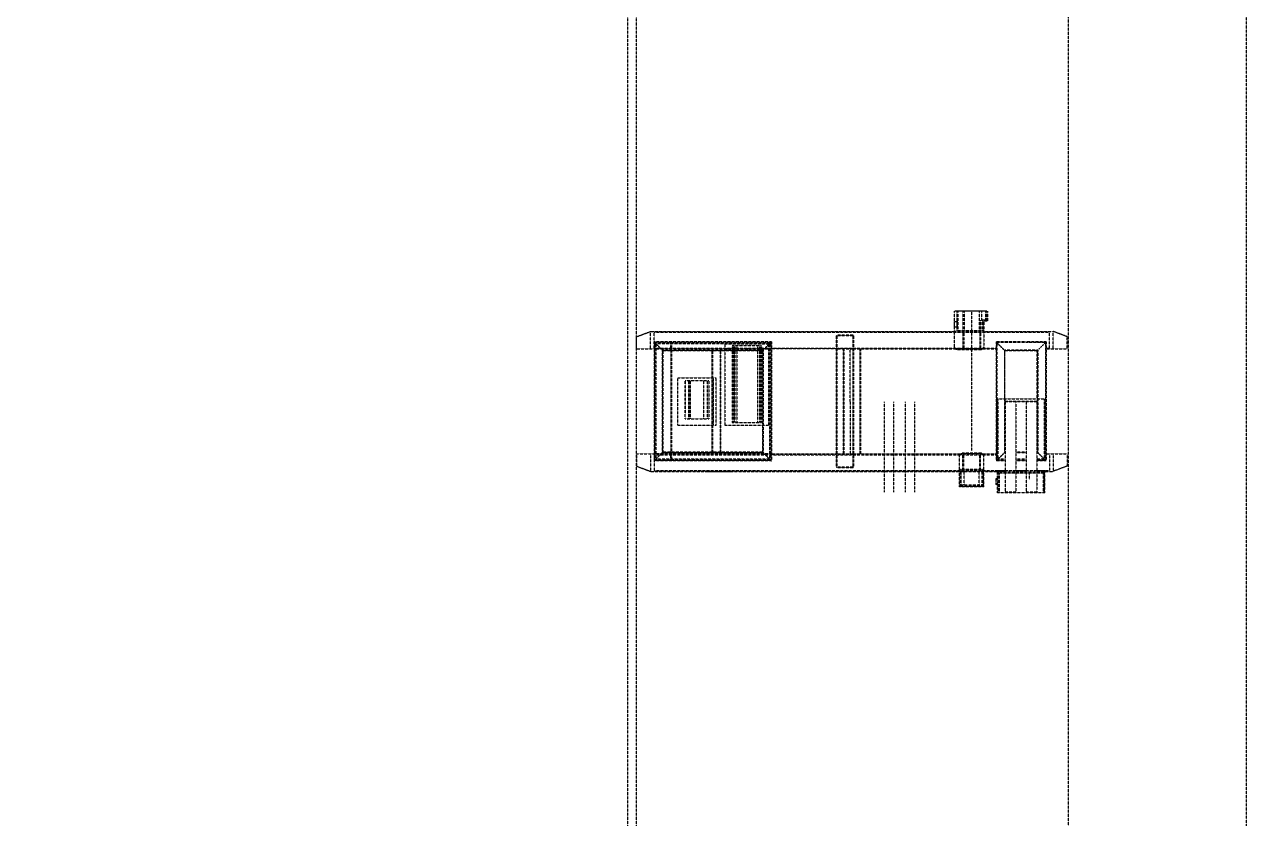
# Model space of a CAD drawing. Header units: millimetres. Extents: x -955179 to -912907, y 62798 to 154298.
# Drawn here: x -947172 to -940188, y 135781 to 140321 of the extents above; entities that cross this region are included whole.
import ezdxf

# ---------------------------------------------------------------- set-up
doc = ezdxf.new("R2010")
doc.units = ezdxf.units.MM
doc.header["$MEASUREMENT"] = 0
doc.linetypes.add('HIDDEN', pattern=[0.375, 0.25, -0.125])
doc.layers.add('CV', color=251, linetype='HIDDEN')

# ---------------------------------------------------------------- blocks, each defined once
blk = doc.blocks.new('TK출하')
at = {"layer": 'CV'}
for p, q in [((-847448, 112084.5, 754.3), (-847448, 138901.7, 412.6)), ((-847398, 112084.5, 753.9), (-847398, 138901.7, 413.1)), ((-844932.4, 111052.4, -74.6), (-844928.2, 138901.7, 434.9)), ((-845583.2, 128900.2, 690.4), (-845583.2, 128774.2, 690.4)), ((-845392.7, 128900.2, 699.9), (-845583.2, 128900.2, 689.9)), ((-845568.3, 128900.2, 690.7), (-845568.2, 128789.2, 690.4)), ((-845397.8, 128900.2, 700.2), (-845568.3, 128900.2, 690.7)), ((-845562.3, 128900.2, 690.7), (-845562.2, 128789.2, 690.4)), ((-845534.3, 128900.2, 690.7), (-845534.2, 128789.2, 690.4)), ((-845525.8, 128900.2, 700.2), (-845525.7, 128789.2, 699.9)), ((-845482.7, 128104, 699.9), (-845482.7, 128902.3, 699.9)), ((-845439.8, 128900.2, 700.2), (-845439.7, 128789.2, 699.9)), ((-845426.3, 128900.2, 690.7), (-845426.2, 128849.2, 690.4)), ((-845403.8, 128900.2, 700.2), (-845403.7, 128843.2, 699.9)), ((-845397.8, 128900.2, 700.2), (-845397.7, 128843.2, 699.9)), ((-845392.7, 128900.2, 699.9), (-845392.7, 128843.2, 699.9)), ((-847397.7, 128755.2, 699.9), (-847317.7, 128785.2, 699.9)), ((-847397.7, 128755.2, 699.9), (-847317.7, 128785.2, 699.9)), ((-847317.7, 128785.2, 699.9), (-845583.2, 128785.2, 690.5)), ((-847317.7, 128785.2, 699.9), (-845583.2, 128785.2, 690.5)), ((-847317.7, 128685.2, 699.9), (-847317.7, 128785.2, 699.9)), ((-847317.7, 128685.2, 699.9), (-847317.7, 128785.2, 699.9)), ((-847297.7, 128685.2, 699.9), (-847297.7, 128785.2, 699.9)), ((-847297.7, 128685.2, 699.9), (-847297.7, 128785.2, 699.9)), ((-845412.7, 128785.2, 699.9), (-845583.2, 128785.2, 689.8)), ((-845582.7, 128842.7, 699.9), (-845568.2, 128842.7, 699.9)), ((-845582.7, 128842.7, 694.8), (-845582.7, 128810.7, 694.8)), ((-845582.7, 128810.7, 699.9), (-845568.2, 128810.7, 699.9)), ((-845568.2, 128844.2, 700.2), (-845568.2, 128810.7, 699.9)), ((-845412.7, 128789.2, 709.4), (-845568.2, 128789.2, 700.2)), ((-845532.7, 128785.2, 699.9), (-845532.7, 128685.2, 699.9)), ((-845528.2, 128785.2, 699.9), (-845528.2, 128685.2, 699.9)), ((-845423.7, 128849.2, 699.9), (-845439.7, 128849.2, 699.9)), ((-845437.2, 128785.2, 699.9), (-845437.2, 128685.2, 699.9)), ((-845432.8, 128849.2, 690.4), (-845432.8, 128789.2, 690.4)), ((-845432.7, 128785.2, 699.9), (-845432.7, 128685.2, 699.9)), ((-845423.7, 128849.2, 699.9), (-845423.7, 128789.2, 699.9)), ((-845417.7, 128849.2, 699.9), (-845423.7, 128849.2, 699.9)), ((-845417.7, 128843.2, 699.9), (-845423.7, 128843.2, 699.9)), ((-845403.7, 128849.2, 699.9), (-845417.7, 128849.2, 699.9)), ((-845392.7, 128843.2, 699.9), (-845417.7, 128843.2, 699.9)), ((-845417.7, 128843.2, 699.9), (-845417.7, 128789.2, 699.9)), ((-845412.7, 128843.2, 699.9), (-845412.7, 128789.2, 699.9)), ((-845412.7, 128789.2, 699.9), (-845412.7, 128695.2, 709.4)), ((-845412.7, 128785.2, 699.9), (-845017.7, 128785.2, 699.9)), ((-845412.7, 128785.2, 699.9), (-845017.7, 128785.2, 699.9)), ((-845037.7, 128685.2, 699.9), (-845037.7, 128785.2, 699.9)), ((-845037.7, 128685.2, 699.9), (-845037.7, 128785.2, 699.9)), ((-844937.7, 128755.2, 699.9), (-845017.7, 128785.2, 699.9)), ((-844937.7, 128755.2, 699.9), (-845017.7, 128785.2, 699.9)), ((-845017.7, 128685.2, 699.9), (-845017.7, 128785.2, 699.9)), ((-845017.7, 128685.2, 699.9), (-845017.7, 128785.2, 699.9)), ((-847397.7, 128685.2, 699.9), (-847397.7, 128755.2, 699.9)), ((-847397.7, 128685.2, 699.9), (-847397.7, 128755.2, 699.9)), ((-847297.7, 128780.7, 699.9), (-845037.7, 128780.7, 699.9)), ((-847297.7, 128780.7, 699.9), (-845037.7, 128780.7, 699.9)), ((-846627.7, 128725.2, 699.9), (-847297.7, 128725.2, 699.9)), ((-846627.7, 128725.2, 699.9), (-847297.7, 128725.2, 699.9)), ((-847297.7, 128725.2, 699.9), (-847297.7, 128045.2, 699.9)), ((-847297.7, 128725.2, 699.9), (-847297.7, 128045.2, 699.9)), ((-847297.7, 128725.2, 699.9), (-847247.7, 128675.2, 699.9)), ((-847297.7, 128725.2, 699.9), (-847247.7, 128675.2, 699.9)), ((-847297.7, 128685.2, 699.9), (-847297.7, 128725.2, 699.9)), ((-847297.7, 128685.2, 699.9), (-847297.7, 128725.2, 699.9)), ((-846630.9, 128722, 699.9), (-847294.5, 128722, 699.9)), ((-846630.9, 128722, 699.9), (-847294.5, 128722, 699.9)), ((-847294.5, 128722, 699.9), (-847294.5, 128048.4, 699.9)), ((-847294.5, 128722, 699.9), (-847294.5, 128048.4, 699.9)), ((-847293.2, 128685.2, 699.9), (-847293.2, 128725.2, 699.9)), ((-847293.2, 128685.2, 699.9), (-847293.2, 128725.2, 699.9)), ((-846637.7, 128715.2, 699.9), (-847287.7, 128715.2, 699.9)), ((-846637.7, 128715.2, 699.9), (-847287.7, 128715.2, 699.9)), ((-847287.7, 128715.2, 699.9), (-847287.7, 128055.2, 699.9)), ((-847287.7, 128715.2, 699.9), (-847287.7, 128055.2, 699.9)), ((-847202.2, 128725.2, 699.9), (-847202.2, 128045.2, 699.9)), ((-847202.2, 128685.2, 699.9), (-847202.2, 128725.2, 699.9)), ((-847202.2, 128685.2, 699.9), (-847202.2, 128725.2, 699.9)), ((-847197.7, 128725.2, 699.9), (-847197.7, 128045.2, 699.9)), ((-847197.7, 128725.2, 699.9), (-847197.7, 128045.2, 699.9)), ((-846893, 128715.2, 699.9), (-846643.2, 128715.2, 699.9)), ((-846893, 128715.2, 699.9), (-846643.2, 128715.2, 699.9)), ((-846893, 128715.2, 709.4), (-846893, 128250.2, 709.4)), ((-846893, 128715.2, 709.4), (-846893, 128250.2, 709.4)), ((-846627.7, 128725.2, 699.9), (-846677.7, 128675.2, 699.9)), ((-846627.7, 128725.2, 699.9), (-846677.7, 128675.2, 699.9)), ((-846643.2, 128715.2, 699.9), (-846643.2, 128250.2, 699.9)), ((-846643.2, 128715.2, 699.9), (-846643.2, 128250.2, 699.9)), ((-846637.7, 128715.2, 699.9), (-846637.7, 128055.2, 699.9)), ((-846637.7, 128715.2, 699.9), (-846637.7, 128055.2, 699.9)), ((-846630.9, 128722, 699.9), (-846630.9, 128048.4, 699.9)), ((-846630.9, 128722, 699.9), (-846630.9, 128048.4, 699.9)), ((-846627.7, 128725.2, 699.9), (-846627.7, 128045.2, 699.9)), ((-846627.7, 128725.2, 699.9), (-846627.7, 128045.2, 699.9)), ((-846257.7, 128764.7, 699.9), (-846257.7, 128005.7, 699.9)), ((-846257.7, 128764.7, 699.9), (-846257.7, 128005.7, 699.9)), ((-846157.7, 128764.7, 699.9), (-846257.7, 128764.7, 699.9)), ((-846157.7, 128764.7, 699.9), (-846257.7, 128764.7, 699.9)), ((-846157.7, 128760.2, 699.9), (-846257.7, 128760.2, 699.9)), ((-846157.7, 128760.2, 699.9), (-846257.7, 128760.2, 699.9)), ((-846253.2, 128760.2, 699.9), (-846253.2, 128010.2, 699.9)), ((-846253.2, 128760.2, 699.9), (-846253.2, 128010.2, 699.9)), ((-846162.2, 128760.2, 699.9), (-846162.2, 128010.2, 699.9)), ((-846162.2, 128760.2, 699.9), (-846162.2, 128010.2, 699.9)), ((-846157.7, 128764.7, 699.9), (-846157.7, 128005.7, 699.9)), ((-846157.7, 128764.7, 699.9), (-846157.7, 128005.7, 699.9)), ((-845583.2, 128782.7, 690.4), (-845583.2, 128695.2, 690.4)), ((-845342.7, 128725.2, 699.9), (-845342.7, 128045.2, 699.9)), ((-845342.7, 128725.2, 699.9), (-845342.7, 128045.2, 699.9)), ((-845342.7, 128725.2, 699.9), (-845292.7, 128675.2, 699.9)), ((-845342.7, 128725.2, 699.9), (-845292.7, 128675.2, 699.9)), ((-845230.7, 128725.2, 699.9), (-845342.7, 128725.2, 699.9)), ((-845230.7, 128725.2, 699.9), (-845342.7, 128725.2, 699.9)), ((-845339.5, 128722, 699.9), (-845339.5, 128048.4, 699.9)), ((-845339.5, 128722, 699.9), (-845339.5, 128048.4, 699.9)), ((-845230.7, 128722, 699.9), (-845339.5, 128722, 699.9)), ((-845230.7, 128722, 699.9), (-845339.5, 128722, 699.9)), ((-845170.7, 128725.2, 699.9), (-845230.7, 128725.2, 699.9)), ((-845170.7, 128725.2, 699.9), (-845230.7, 128725.2, 699.9)), ((-845170.7, 128722, 699.9), (-845230.7, 128722, 699.9)), ((-845170.7, 128722, 699.9), (-845230.7, 128722, 699.9)), ((-845057.7, 128725.2, 699.9), (-845170.7, 128725.2, 699.9)), ((-845057.7, 128725.2, 699.9), (-845170.7, 128725.2, 699.9)), ((-845060.9, 128722, 699.9), (-845170.7, 128722, 699.9)), ((-845060.9, 128722, 699.9), (-845170.7, 128722, 699.9)), ((-845057.7, 128725.2, 699.9), (-845107.7, 128675.2, 699.9)), ((-845057.7, 128725.2, 699.9), (-845107.7, 128675.2, 699.9)), ((-845060.9, 128722, 699.9), (-845060.9, 128048.4, 699.9)), ((-845060.9, 128722, 699.9), (-845060.9, 128048.4, 699.9)), ((-845057.7, 128725.2, 699.9), (-845057.7, 128045.2, 699.9)), ((-845057.7, 128725.2, 699.9), (-845057.7, 128045.2, 699.9)), ((-844937.7, 128685.2, 699.9), (-844937.7, 128755.2, 699.9)), ((-844937.7, 128685.2, 699.9), (-844937.7, 128755.2, 699.9)), ((-847397.7, 128685.2, 699.9), (-847297.7, 128685.2, 699.9)), ((-847397.7, 128685.2, 699.9), (-847297.7, 128685.2, 699.9)), ((-847297.7, 128690.2, 699.9), (-845342.7, 128689.7, 699.9)), ((-847297.7, 128685.2, 699.9), (-846627.7, 128685.2, 699.9)), ((-846674.5, 128678.4, 699.9), (-847250.9, 128678.4, 699.9)), ((-846674.5, 128678.4, 699.9), (-847250.9, 128678.4, 699.9)), ((-847250.9, 128678.4, 699.9), (-847250.9, 128092, 699.9)), ((-847250.9, 128678.4, 699.9), (-847250.9, 128092, 699.9)), ((-846677.7, 128675.2, 699.9), (-847247.7, 128675.2, 699.9)), ((-846677.7, 128675.2, 699.9), (-847247.7, 128675.2, 699.9)), ((-847247.7, 128675.2, 699.9), (-847247.7, 128095.2, 699.9)), ((-847247.7, 128675.2, 699.9), (-847247.7, 128095.2, 699.9)), ((-846967.7, 128675.2, 699.9), (-846967.7, 128095.2, 699.9)), ((-846967.7, 128675.2, 699.9), (-846967.7, 128095.2, 699.9)), ((-846964.5, 128675.2, 699.9), (-846964.5, 128095.2, 699.9)), ((-846964.5, 128675.2, 699.9), (-846964.5, 128095.2, 699.9)), ((-846920.9, 128675.2, 699.9), (-846920.9, 128095.2, 699.9)), ((-846920.9, 128675.2, 699.9), (-846920.9, 128095.2, 699.9)), ((-846917.7, 128675.2, 699.9), (-846917.7, 128095.2, 699.9)), ((-846917.7, 128675.2, 699.9), (-846917.7, 128095.2, 699.9)), ((-846890, 128685.2, 699.9), (-846856, 128685.2, 699.9)), ((-846890, 128685.2, 699.9), (-846856, 128685.2, 699.9)), ((-846851.5, 128705.2, 699.9), (-846851.5, 128265.2, 699.9)), ((-846851.5, 128705.2, 699.9), (-846851.5, 128265.2, 699.9)), ((-846851.5, 128705.2, 699.9), (-846684.5, 128705.2, 699.9)), ((-846851.5, 128705.2, 699.9), (-846684.5, 128705.2, 699.9)), ((-846846.5, 128705.2, 699.9), (-846846.5, 128265.2, 699.9)), ((-846846.5, 128705.2, 699.9), (-846846.5, 128265.2, 699.9)), ((-846840.5, 128705.2, 699.9), (-846840.5, 128265.2, 699.9)), ((-846840.5, 128705.2, 699.9), (-846840.5, 128265.2, 699.9)), ((-846835.5, 128705.2, 699.9), (-846835.5, 128265.2, 699.9)), ((-846835.5, 128705.2, 699.9), (-846835.5, 128265.2, 699.9)), ((-846825.1, 128705.2, 699.9), (-846825.1, 128265.2, 699.9)), ((-846825.1, 128705.2, 699.9), (-846825.1, 128265.2, 699.9)), ((-846779.1, 128685.2, 699.9), (-846757.4, 128685.2, 699.9)), ((-846779.1, 128685.2, 699.9), (-846757.4, 128685.2, 699.9)), ((-846777.3, 128685.2, 699.9), (-846759.2, 128685.2, 699.9)), ((-846777.3, 128685.2, 699.9), (-846759.2, 128685.2, 699.9)), ((-846706.2, 128705.2, 699.9), (-846706.2, 128265.2, 699.9)), ((-846695.5, 128705.2, 699.9), (-846695.5, 128265.2, 699.9)), ((-846689.5, 128705.2, 699.9), (-846689.5, 128265.2, 699.9)), ((-846689.5, 128705.2, 699.9), (-846689.5, 128265.2, 699.9)), ((-846684.5, 128705.2, 699.9), (-846684.5, 128265.2, 699.9)), ((-846684.5, 128705.2, 699.9), (-846684.5, 128265.2, 699.9)), ((-846646.2, 128685.2, 699.9), (-846680.2, 128685.2, 699.9)), ((-846646.2, 128685.2, 699.9), (-846680.2, 128685.2, 699.9)), ((-846677.7, 128675.2, 699.9), (-846677.7, 128095.2, 699.9)), ((-846677.7, 128675.2, 699.9), (-846677.7, 128095.2, 699.9)), ((-846674.5, 128678.4, 699.9), (-846674.5, 128092, 699.9)), ((-846674.5, 128678.4, 699.9), (-846674.5, 128092, 699.9)), ((-846257.7, 128685.2, 699.9), (-846627.7, 128685.2, 699.9)), ((-846257.7, 128685.2, 699.9), (-846627.7, 128685.2, 699.9)), ((-846257.7, 128685.2, 699.9), (-846157.7, 128685.2, 699.9)), ((-846257.7, 128685.2, 699.9), (-846157.7, 128685.2, 699.9)), ((-846217.7, 128685.2, 699.9), (-846217.7, 128085.2, 699.9)), ((-846213.2, 128685.2, 699.9), (-846213.2, 128085.2, 699.9)), ((-846177.7, 128385.2, 699.9), (-846177.7, 128685.2, 699.9)), ((-846157.7, 128685.2, 699.9), (-845573.2, 128685.2, 699.9)), ((-846122.2, 128685.2, 699.9), (-846122.2, 128085.2, 699.9)), ((-846117.7, 128685.2, 699.9), (-846117.7, 128085.2, 699.9)), ((-845583.2, 128695.2, 690.4), (-845568.2, 128680.2, 690.4)), ((-845422.7, 128685.2, 699.9), (-845573.2, 128685.2, 699.9)), ((-845427.7, 128680.2, 709.4), (-845568.2, 128680.2, 690.4)), ((-845412.7, 128695.2, 709.4), (-845427.7, 128680.2, 709.4)), ((-845422.7, 128685.2, 699.9), (-845342.7, 128685.2, 699.9)), ((-845422.7, 128685.2, 699.9), (-845342.7, 128685.2, 699.9)), ((-845295.9, 128678.4, 699.9), (-845295.9, 128092, 699.9)), ((-845295.9, 128678.4, 699.9), (-845295.9, 128092, 699.9)), ((-845104.5, 128678.4, 699.9), (-845295.9, 128678.4, 699.9)), ((-845104.5, 128678.4, 699.9), (-845295.9, 128678.4, 699.9)), ((-845292.7, 128400.2, 699.9), (-845292.7, 128675.2, 699.9)), ((-845292.7, 128400.2, 699.9), (-845292.7, 128675.2, 699.9)), ((-845107.7, 128675.2, 699.9), (-845292.7, 128675.2, 699.9)), ((-845107.7, 128675.2, 699.9), (-845292.7, 128675.2, 699.9)), ((-845107.7, 128400.2, 699.9), (-845107.7, 128675.2, 699.9)), ((-845107.7, 128400.2, 699.9), (-845107.7, 128675.2, 699.9)), ((-845104.5, 128678.4, 699.9), (-845104.5, 128092, 699.9)), ((-845104.5, 128678.4, 699.9), (-845104.5, 128092, 699.9)), ((-845057.7, 128689.7, 699.9), (-845037.7, 128689.7, 699.9)), ((-845057.7, 128689.7, 699.9), (-845037.7, 128689.7, 699.9)), ((-845057.7, 128685.2, 699.9), (-844937.7, 128685.2, 699.9)), ((-845057.7, 128685.2, 699.9), (-844937.7, 128685.2, 699.9)), ((-847162.7, 128520.2, 699.9), (-846942.7, 128520.2, 699.9)), ((-847162.7, 128520.2, 699.9), (-846942.7, 128520.2, 699.9)), ((-847162.7, 128250.2, 699.9), (-847162.7, 128520.2, 699.9)), ((-847162.7, 128250.2, 699.9), (-847162.7, 128520.2, 699.9)), ((-846957.7, 128250.2, 699.9), (-846957.7, 128520.2, 699.9)), ((-846942.7, 128250.2, 699.9), (-846942.7, 128520.2, 699.9)), ((-847120.2, 128505.2, 699.9), (-846985.2, 128505.2, 699.9)), ((-847120.2, 128505.2, 699.9), (-847120.2, 128314.4, 699.9)), ((-847120.2, 128285.2, 699.9), (-847120.2, 128505.2, 699.9)), ((-847120.2, 128285.2, 699.9), (-847120.2, 128505.2, 699.9)), ((-847100.7, 128505.2, 699.9), (-847100.7, 128285.2, 699.9)), ((-847095.7, 128285.2, 699.9), (-847095.7, 128505.2, 699.9)), ((-847095.7, 128285.2, 699.9), (-847095.7, 128505.2, 699.9)), ((-847090.7, 128505.2, 699.9), (-847090.7, 128285.2, 699.9)), ((-847090.7, 128505.2, 699.9), (-847090.7, 128285.2, 699.9)), ((-847015.2, 128505.2, 699.9), (-847015.2, 128285.2, 699.9)), ((-846995.2, 128505.2, 699.9), (-846995.2, 128285.2, 699.9)), ((-846995.2, 128505.2, 699.9), (-846995.2, 128285.2, 699.9)), ((-846985.2, 128505.2, 699.9), (-846985.2, 128285.2, 699.9)), ((-846985.2, 128505.2, 699.9), (-846985.2, 128285.2, 699.9)), ((-846177.7, 128385.2, 699.9), (-846177.7, 128085.2, 699.9)), ((-845983.5, 128382, 699.9), (-845983.5, 127867.2, 699.9)), ((-845983.5, 128382, 699.9), (-845983.5, 127867.2, 699.9)), ((-845929.9, 128382, 699.9), (-845929.9, 127867.2, 699.9)), ((-845929.9, 128382, 699.9), (-845929.9, 127867.2, 699.9)), ((-845863.5, 128382, 699.9), (-845863.5, 127867.2, 699.9)), ((-845863.5, 128382, 699.9), (-845863.5, 127867.2, 699.9)), ((-845809.9, 128382, 699.9), (-845809.9, 127867.2, 699.9)), ((-845809.9, 128382, 699.9), (-845809.9, 127867.2, 699.9)), ((-845335.7, 128400.2, 699.9), (-845065.7, 128400.2, 699.9)), ((-845335.7, 128400.2, 699.9), (-845065.7, 128400.2, 699.9)), ((-845335.7, 128400.2, 699.9), (-845335.7, 128045.2, 699.9)), ((-845335.7, 128400.2, 699.9), (-845335.7, 128045.2, 699.9)), ((-845332.7, 128400.2, 699.9), (-845332.7, 128055.2, 699.9)), ((-845332.7, 128400.2, 699.9), (-845332.7, 128055.2, 699.9)), ((-845292.7, 128400.2, 699.9), (-845292.7, 128095.2, 699.9)), ((-845292.7, 128400.2, 699.9), (-845292.7, 128095.2, 699.9)), ((-845110.7, 128385.2, 699.9), (-845290.7, 128385.2, 699.9)), ((-845110.7, 128385.2, 699.9), (-845290.7, 128385.2, 699.9)), ((-845290.7, 128385.2, 699.9), (-845290.7, 127987.7, 699.9)), ((-845290.7, 128385.2, 699.9), (-845290.7, 127987.7, 699.9)), ((-845110.7, 128382, 699.9), (-845290.7, 128382, 699.9)), ((-845110.7, 128382, 699.9), (-845290.7, 128382, 699.9)), ((-845230.7, 128382, 699.9), (-845230.7, 128385.2, 699.9)), ((-845230.7, 128382, 699.9), (-845230.7, 128385.2, 699.9)), ((-845230.7, 128382, 699.9), (-845230.7, 127987.7, 699.9)), ((-845230.7, 128382, 699.9), (-845230.7, 127987.7, 699.9)), ((-845170.7, 128385.2, 699.9), (-845170.7, 127987.7, 699.9)), ((-845170.7, 128385.2, 699.9), (-845170.7, 127987.7, 699.9)), ((-845110.7, 128385.2, 699.9), (-845110.7, 127987.7, 699.9)), ((-845110.7, 128385.2, 699.9), (-845110.7, 128045.2, 699.9)), ((-845110.7, 128385.2, 699.9), (-845110.7, 128045.2, 699.9)), ((-845110.7, 128385.2, 699.9), (-845110.7, 127987.7, 699.9)), ((-845107.7, 128400.2, 699.9), (-845107.7, 128095.2, 699.9)), ((-845107.7, 128400.2, 699.9), (-845107.7, 128095.2, 699.9)), ((-845067.7, 128400.2, 699.9), (-845067.7, 128055.2, 699.9)), ((-845067.7, 128400.2, 699.9), (-845067.7, 128055.2, 699.9)), ((-845065.7, 128400.2, 699.9), (-845065.7, 128045.2, 699.9)), ((-845065.7, 128400.2, 699.9), (-845065.7, 128045.2, 699.9)), ((-847162.7, 128250.2, 699.9), (-846942.7, 128250.2, 699.9)), ((-847162.7, 128250.2, 699.9), (-846942.7, 128250.2, 699.9)), ((-847120.2, 128285.2, 699.9), (-846985.2, 128285.2, 699.9)), ((-847120.2, 128285.2, 699.9), (-846985.2, 128285.2, 699.9)), ((-846893, 128250.2, 699.9), (-846643.2, 128250.2, 699.9)), ((-846893, 128250.2, 699.9), (-846643.2, 128250.2, 699.9)), ((-846851.5, 128265.2, 699.9), (-846684.5, 128265.2, 699.9)), ((-846851.5, 128265.2, 699.9), (-846684.5, 128265.2, 699.9)), ((-847247.7, 128095.2, 699.9), (-847297.7, 128045.2, 699.9)), ((-847247.7, 128095.2, 699.9), (-847297.7, 128045.2, 699.9)), ((-846674.5, 128092, 699.9), (-847250.9, 128092, 699.9)), ((-846674.5, 128092, 699.9), (-847250.9, 128092, 699.9)), ((-846677.7, 128095.2, 699.9), (-847247.7, 128095.2, 699.9)), ((-846677.7, 128095.2, 699.9), (-847247.7, 128095.2, 699.9)), ((-846677.7, 128095.2, 699.9), (-846627.7, 128045.2, 699.9)), ((-846677.7, 128095.2, 699.9), (-846627.7, 128045.2, 699.9)), ((-845552.7, 128075.2, 709.4), (-845537.7, 128090.2, 709.4)), ((-845552.7, 128075.2, 709.4), (-845537.7, 128090.2, 709.4)), ((-845427.7, 128090.2, 709.4), (-845537.7, 128090.2, 709.4)), ((-845427.7, 128090.2, 709.4), (-845537.7, 128090.2, 709.4)), ((-845412.7, 128075.2, 709.4), (-845427.7, 128090.2, 709.4)), ((-845412.7, 128075.2, 709.4), (-845427.7, 128090.2, 709.4)), ((-845292.7, 128095.2, 699.9), (-845342.7, 128045.2, 699.9)), ((-845292.7, 128095.2, 699.9), (-845342.7, 128045.2, 699.9)), ((-845290.7, 128092, 699.9), (-845295.9, 128092, 699.9)), ((-845290.7, 128092, 699.9), (-845295.9, 128092, 699.9)), ((-845290.7, 128095.2, 699.9), (-845292.7, 128095.2, 699.9)), ((-845290.7, 128095.2, 699.9), (-845292.7, 128095.2, 699.9)), ((-845170.7, 128095.2, 699.9), (-845230.7, 128095.2, 699.9)), ((-845170.7, 128095.2, 699.9), (-845230.7, 128095.2, 699.9)), ((-845170.7, 128092, 699.9), (-845230.7, 128092, 699.9)), ((-845170.7, 128092, 699.9), (-845230.7, 128092, 699.9)), ((-845107.7, 128095.2, 699.9), (-845110.7, 128095.2, 699.9)), ((-845107.7, 128095.2, 699.9), (-845110.7, 128095.2, 699.9)), ((-845104.5, 128092, 699.9), (-845110.7, 128092, 699.9)), ((-845104.5, 128092, 699.9), (-845110.7, 128092, 699.9)), ((-845107.7, 128095.2, 699.9), (-845057.7, 128045.2, 699.9)), ((-845107.7, 128095.2, 699.9), (-845057.7, 128045.2, 699.9)), ((-847397.7, 128085.2, 699.9), (-847397.7, 128015.2, 699.9)), ((-847397.7, 128085.2, 699.9), (-847397.7, 128015.2, 699.9)), ((-847396.3, 128085.2, 699.9), (-847297.7, 128085.2, 699.9)), ((-847396.3, 128085.2, 699.9), (-847297.7, 128085.2, 699.9)), ((-847317.7, 128085.2, 699.9), (-847317.7, 127985.2, 699.9)), ((-847317.7, 128085.2, 699.9), (-847317.7, 127985.2, 699.9)), ((-847297.7, 128085.2, 699.9), (-847297.7, 127985.2, 699.9)), ((-847297.7, 128085.2, 699.9), (-847297.7, 127985.2, 699.9)), ((-847297.7, 128085.2, 699.9), (-847297.7, 128045.2, 699.9)), ((-847297.7, 128085.2, 699.9), (-847297.7, 128045.2, 699.9)), ((-847197.7, 128085.2, 699.9), (-847297.7, 128085.2, 699.9)), ((-847197.7, 128085.2, 699.9), (-847297.7, 128085.2, 699.9)), ((-847297.7, 128080.7, 699.9), (-845342.7, 128080.7, 699.9)), ((-846627.7, 128045.2, 699.9), (-847297.7, 128045.2, 699.9)), ((-846627.7, 128045.2, 699.9), (-847297.7, 128045.2, 699.9)), ((-846630.9, 128048.4, 699.9), (-847294.5, 128048.4, 699.9)), ((-846630.9, 128048.4, 699.9), (-847294.5, 128048.4, 699.9)), ((-847293.2, 128085.2, 699.9), (-847293.2, 128045.2, 699.9)), ((-847293.2, 128085.2, 699.9), (-847293.2, 128045.2, 699.9)), ((-846637.7, 128055.2, 699.9), (-847287.7, 128055.2, 699.9)), ((-846637.7, 128055.2, 699.9), (-847287.7, 128055.2, 699.9)), ((-847202.2, 128045.2, 699.9), (-847202.2, 128085.2, 699.9)), ((-847202.2, 128045.2, 699.9), (-847202.2, 128085.2, 699.9)), ((-846627.7, 128085.2, 699.9), (-847197.7, 128085.2, 699.9)), ((-846627.7, 128085.2, 699.9), (-846257.7, 128085.2, 699.9)), ((-846627.7, 128085.2, 699.9), (-846257.7, 128085.2, 699.9)), ((-846257.7, 128085.2, 699.9), (-846157.7, 128085.2, 699.9)), ((-846257.7, 128085.2, 699.9), (-846157.7, 128085.2, 699.9)), ((-846157.7, 128085.2, 699.9), (-845542.7, 128085.2, 699.9)), ((-846157.7, 128085.2, 699.9), (-845542.7, 128085.2, 699.9)), ((-845552.7, 127995.4, 709.4), (-845552.7, 128075.2, 709.4)), ((-845552.7, 127995.4, 709.4), (-845552.7, 128075.2, 709.4)), ((-845422.7, 128085.2, 699.9), (-845542.7, 128085.2, 699.9)), ((-845422.7, 128085.2, 699.9), (-845542.7, 128085.2, 699.9)), ((-845532.7, 127985.2, 699.9), (-845532.7, 128085.2, 699.9)), ((-845532.7, 127985.2, 699.9), (-845532.7, 128085.2, 699.9)), ((-845528.2, 127985.2, 699.9), (-845528.2, 128085.2, 699.9)), ((-845528.2, 127985.2, 699.9), (-845528.2, 128085.2, 699.9)), ((-845437.2, 127985.2, 699.9), (-845437.2, 128085.2, 699.9)), ((-845437.2, 127985.2, 699.9), (-845437.2, 128085.2, 699.9)), ((-845432.7, 127985.2, 699.9), (-845432.7, 128085.2, 699.9)), ((-845432.7, 127985.2, 699.9), (-845432.7, 128085.2, 699.9)), ((-845422.7, 128085.2, 699.9), (-845342.7, 128085.2, 699.9)), ((-845422.7, 128085.2, 699.9), (-845342.7, 128085.2, 699.9)), ((-845412.7, 127995.4, 709.4), (-845412.7, 128075.2, 709.4)), ((-845412.7, 127995.4, 709.4), (-845412.7, 128075.2, 709.4)), ((-845290.7, 128045.2, 699.9), (-845342.7, 128045.2, 699.9)), ((-845290.7, 128045.2, 699.9), (-845342.7, 128045.2, 699.9)), ((-845290.7, 128048.4, 699.9), (-845339.5, 128048.4, 699.9)), ((-845290.7, 128048.4, 699.9), (-845339.5, 128048.4, 699.9)), ((-845290.7, 128055.2, 699.9), (-845332.7, 128055.2, 699.9)), ((-845290.7, 128055.2, 699.9), (-845332.7, 128055.2, 699.9)), ((-845170.7, 128055.2, 699.9), (-845230.7, 128055.2, 699.9)), ((-845170.7, 128055.2, 699.9), (-845230.7, 128055.2, 699.9)), ((-845170.7, 128048.4, 699.9), (-845230.7, 128048.4, 699.9)), ((-845170.7, 128048.4, 699.9), (-845230.7, 128048.4, 699.9)), ((-845170.7, 128045.2, 699.9), (-845230.7, 128045.2, 699.9)), ((-845170.7, 128045.2, 699.9), (-845230.7, 128045.2, 699.9)), ((-845067.7, 128055.2, 699.9), (-845110.7, 128055.2, 699.9)), ((-845067.7, 128055.2, 699.9), (-845110.7, 128055.2, 699.9)), ((-845060.9, 128048.4, 699.9), (-845110.7, 128048.4, 699.9)), ((-845060.9, 128048.4, 699.9), (-845110.7, 128048.4, 699.9)), ((-845057.7, 128045.2, 699.9), (-845110.7, 128045.2, 699.9)), ((-845057.7, 128045.2, 699.9), (-845110.7, 128045.2, 699.9)), ((-845057.7, 128085.2, 699.9), (-844937.7, 128085.2, 699.9)), ((-845057.7, 128085.2, 699.9), (-844937.7, 128085.2, 699.9)), ((-845037.7, 128085.2, 699.9), (-845037.7, 127985.2, 699.9)), ((-845037.7, 128085.2, 699.9), (-845037.7, 127985.2, 699.9)), ((-845017.7, 128085.2, 699.9), (-845017.7, 127985.2, 699.9)), ((-845017.7, 128085.2, 699.9), (-845017.7, 127985.2, 699.9)), ((-844937.7, 128085.2, 699.9), (-844937.7, 128015.2, 699.9)), ((-844937.7, 128085.2, 699.9), (-844937.7, 128015.2, 699.9)), ((-847397.7, 128015.2, 699.9), (-847317.7, 127985.2, 699.9)), ((-847397.7, 128015.2, 699.9), (-847317.7, 127985.2, 699.9)), ((-847317.7, 127985.2, 699.9), (-845290.7, 127985.2, 699.9)), ((-847317.7, 127985.2, 699.9), (-845290.7, 127985.2, 699.9)), ((-847297.7, 127989.7, 699.9), (-845290.7, 127989.7, 699.9)), ((-847297.7, 127989.7, 699.9), (-845290.7, 127989.7, 699.9)), ((-847003.3, 127985.2, 699.9), (-846848.1, 127985.2, 699.9)), ((-847003.3, 127985.2, 699.9), (-846848.1, 127985.2, 699.9)), ((-846157.7, 128010.2, 699.9), (-846257.7, 128010.2, 699.9)), ((-846157.7, 128010.2, 699.9), (-846257.7, 128010.2, 699.9)), ((-846157.7, 128005.7, 699.9), (-846257.7, 128005.7, 699.9)), ((-846157.7, 128005.7, 699.9), (-846257.7, 128005.7, 699.9)), ((-845412.7, 127996.2, 709.4), (-845552.7, 127996.2, 709.4)), ((-845412.7, 127996.2, 709.4), (-845552.7, 127996.2, 709.4)), ((-845552.7, 127896.2, 699.9), (-845552.7, 127995.4, 699.9)), ((-845552.7, 127896.2, 699.9), (-845552.7, 127995.4, 699.9)), ((-845547.7, 127901.2, 699.9), (-845547.7, 127996.2, 699.9)), ((-845547.7, 127901.2, 699.9), (-845547.7, 127996.2, 699.9)), ((-845542.2, 127905.7, 699.9), (-845542.2, 127996.2, 699.9)), ((-845542.2, 127905.7, 699.9), (-845542.2, 127996.2, 699.9)), ((-845525.7, 127905.7, 699.9), (-845525.7, 127996.2, 699.9)), ((-845525.7, 127905.7, 699.9), (-845525.7, 127996.2, 699.9)), ((-845439.7, 127905.7, 699.9), (-845439.7, 127996.2, 699.9)), ((-845439.7, 127905.7, 699.9), (-845439.7, 127996.2, 699.9)), ((-845423.2, 127905.7, 699.9), (-845423.2, 127996.2, 699.9)), ((-845423.2, 127905.7, 699.9), (-845423.2, 127996.2, 699.9)), ((-845417.7, 127901.2, 699.9), (-845417.7, 127996.2, 699.9)), ((-845417.7, 127901.2, 699.9), (-845417.7, 127996.2, 699.9)), ((-845412.7, 127896.2, 699.9), (-845412.7, 127995.4, 699.9)), ((-845412.7, 127896.2, 699.9), (-845412.7, 127995.4, 699.9)), ((-845335.7, 127941.7, 699.9), (-845335.7, 127987.7, 699.9)), ((-845335.7, 127941.7, 699.9), (-845335.7, 127987.7, 699.9)), ((-845065.7, 127987.7, 699.9), (-845335.7, 127987.7, 699.9)), ((-845065.7, 127987.7, 699.9), (-845335.7, 127987.7, 699.9)), ((-845330.7, 127980.2, 699.9), (-845330.7, 127862.7, 699.9)), ((-845330.7, 127980.2, 699.9), (-845330.7, 127862.7, 699.9)), ((-845070.7, 127980.2, 699.9), (-845330.7, 127980.2, 699.9)), ((-845070.7, 127980.2, 699.9), (-845330.7, 127980.2, 699.9)), ((-845070.7, 127975.7, 699.9), (-845330.7, 127975.7, 699.9)), ((-845070.7, 127975.7, 699.9), (-845330.7, 127975.7, 699.9)), ((-845326.2, 127975.7, 699.9), (-845326.2, 127862.7, 699.9)), ((-845326.2, 127975.7, 699.9), (-845326.2, 127862.7, 699.9)), ((-845290.7, 127987.7, 699.9), (-845290.7, 127862.7, 699.9)), ((-845290.7, 127987.7, 699.9), (-845290.7, 127862.7, 699.9)), ((-845230.7, 127989.7, 699.9), (-845170.7, 127989.7, 699.9)), ((-845230.7, 127989.7, 699.9), (-845170.7, 127989.7, 699.9)), ((-845230.7, 127987.7, 699.9), (-845230.7, 127862.7, 699.9)), ((-845230.7, 127987.7, 699.9), (-845230.7, 127862.7, 699.9)), ((-845230.7, 127985.2, 699.9), (-845170.7, 127985.2, 699.9)), ((-845230.7, 127985.2, 699.9), (-845170.7, 127985.2, 699.9)), ((-845170.7, 127987.7, 699.9), (-845170.7, 127862.7, 699.9)), ((-845170.7, 127987.7, 699.9), (-845170.7, 127862.7, 699.9)), ((-845155.2, 127975.7, 699.9), (-845155.2, 127937.7, 699.9)), ((-845110.7, 127989.7, 699.9), (-845037.7, 127989.7, 699.9)), ((-845110.7, 127989.7, 699.9), (-845037.7, 127989.7, 699.9)), ((-845110.7, 127985.2, 699.9), (-845110.7, 127862.7, 699.9)), ((-845110.7, 127985.2, 699.9), (-845110.7, 127862.7, 699.9)), ((-845110.7, 127985.2, 699.9), (-845017.7, 127985.2, 699.9)), ((-845110.7, 127985.2, 699.9), (-845017.7, 127985.2, 699.9)), ((-845075.2, 127975.7, 699.9), (-845075.2, 127862.7, 699.9)), ((-845075.2, 127975.7, 699.9), (-845075.2, 127862.7, 699.9)), ((-845070.7, 127980.2, 699.9), (-845070.7, 127862.7, 699.9)), ((-845070.7, 127980.2, 699.9), (-845070.7, 127862.7, 699.9)), ((-845065.7, 127862.7, 699.9), (-845065.7, 127987.7, 699.9)), ((-845065.7, 127862.7, 699.9), (-845065.7, 127987.7, 699.9)), ((-844937.7, 128015.2, 699.9), (-845017.7, 127985.2, 699.9)), ((-844937.7, 128015.2, 699.9), (-845017.7, 127985.2, 699.9)), ((-845412.7, 127896.2, 699.9), (-845552.7, 127896.2, 699.9)), ((-845412.7, 127896.2, 699.9), (-845552.7, 127896.2, 699.9)), ((-845417.7, 127905.7, 699.9), (-845547.7, 127905.7, 699.9)), ((-845417.7, 127905.7, 699.9), (-845547.7, 127905.7, 699.9)), ((-845417.7, 127901.2, 699.9), (-845547.7, 127901.2, 699.9)), ((-845417.7, 127901.2, 699.9), (-845547.7, 127901.2, 699.9)), ((-845345.7, 127941.7, 699.9), (-845345.7, 127909.7, 699.9)), ((-845330.7, 127941.7, 699.9), (-845345.7, 127941.7, 699.9)), ((-845330.7, 127909.7, 699.9), (-845345.7, 127909.7, 699.9)), ((-845335.7, 127909.7, 699.9), (-845335.7, 127941.7, 699.9)), ((-845335.7, 127862.7, 699.9), (-845335.7, 127909.7, 699.9)), ((-845335.7, 127862.7, 699.9), (-845335.7, 127909.7, 699.9)), ((-845065.7, 127862.7, 699.9), (-845335.7, 127862.7, 699.9)), ((-845065.7, 127862.7, 699.9), (-845335.7, 127862.7, 699.9)), ((-845230.7, 127867.2, 699.9), (-845290.7, 127867.2, 699.9)), ((-845230.7, 127867.2, 699.9), (-845290.7, 127867.2, 699.9)), ((-845110.7, 127867.2, 699.9), (-845170.7, 127867.2, 699.9)), ((-845110.7, 127867.2, 699.9), (-845170.7, 127867.2, 699.9))]:
    blk.add_line(p, q, dxfattribs=at)

msp = doc.modelspace()

# ---------------------------------------------------------------- linework, layer by layer
at = {"layer": 'CV', "elevation": 0}
msp.add_lwpolyline([(-940187.8, 154298.4), (-955178.5, 154298.4), (-955178.5, 62798.4), (-940187.8, 62798.4)], close=True, dxfattribs=at)

# ---------------------------------------------------------------- block references
at = {"layer": 'CV'}
msp.add_blockref('TK출하', (-96275.8, 9780.8, -202.6), dxfattribs=at)

doc.saveas('drawing.dxf')
